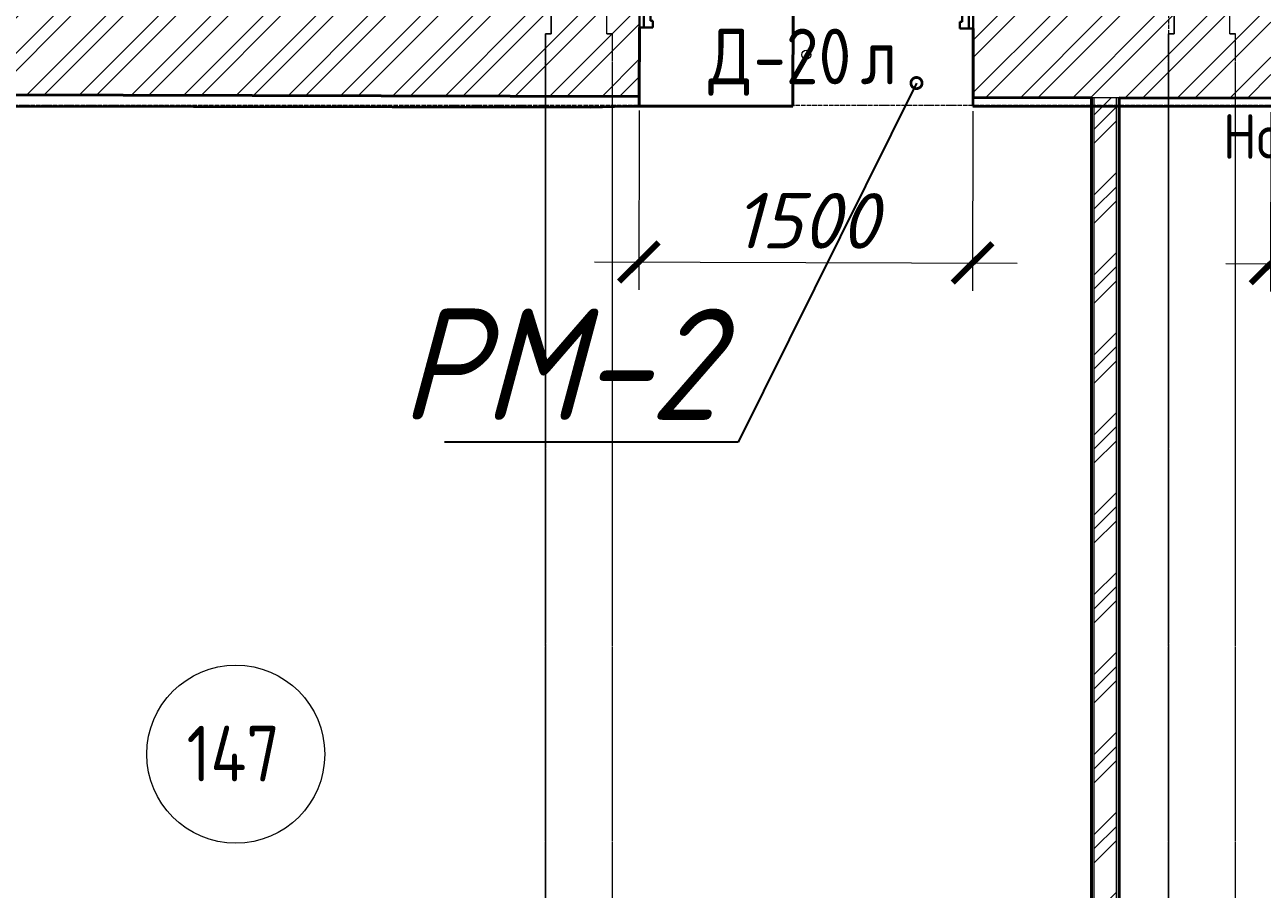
# Model space of a CAD drawing. Header units: millimetres. Extents: x 749182 to 2267578, y 70462 to 311449.
# Drawn here: x 1992087 to 1997650, y 80701 to 84585 of the extents above; entities that cross this region are included whole.
import ezdxf
from ezdxf import colors
from ezdxf.entities.mleader import LeaderData, LeaderLine
from ezdxf.math import Vec2, Vec3

# ---------------------------------------------------------------- set-up
doc = ezdxf.new("R2010")
doc.units = ezdxf.units.MM
for name, pattern in [('ADSK_Линия сетки', [25, 20, -2.5, 0, -2.5]), ('ADSK_Сверху', [4.5, 3, -1.5]), ('осеваяX2', [4, 2.5, -0.5, 0.5, -0.5])]:
    doc.linetypes.add(name, pattern=pattern)
doc.layers.get('Defpoints').update_dxf_attribs({"color": 255})
for name, color, linetype, lineweight in [('Двери', 7, 'Continuous', 20), ('Каркас', 7, 'Continuous', 9), ('Марки дверей', 7, 'Continuous', 20), ('Марки помещений', 7, 'Continuous', 20), ('Оси', 165, 'осеваяX2', 13), ('Размер', 7, 'Continuous', 13), ('размеры', 7, 'Continuous', 9), ('Стены', 184, 'Continuous', 40), ('Стены внутренние', 7, 'Continuous', 18), ('Стены разрез', 7, 'Continuous', 35), ('Стены штриховка', 7, 'Continuous', 18)]:
    doc.layers.add(name, color=color, linetype=linetype, lineweight=lineweight)
doc.styles.add('GOST 2.304_new', font='isocpeur.ttf', dxfattribs={"width": 0.9, "oblique": 15})
doc.styles.add('GOST Common_1', font='GOST_Common.ttf', dxfattribs={"width": 0.9, "height": 250})
doc.styles.add('GOST Common_2', font='GOST_Common.ttf', dxfattribs={"width": 0.9, "height": 200})
doc.styles.add('М2', font='isocpeui.ttf')
doc.dimstyles.new('SPDS 1_100', dxfattribs={"dimscale": 100, "dimtxt": 2.5, "dimasz": 1.77, "dimexe": 1.25, "dimexo": 0.625, "dimtad": 1, "dimdec": 0, "dimrnd": 0.001, "dimzin": 9, "dimtxsty": 'М2', "dimblk": 'ARCHTICK', "dimcen": 2.5, "dimdle": 2, "dimclrt": 256, "dimadec": 0, "dimazin": 2, "dimtfac": 0.75, "dimtdec": 0, "dimtmove": 1, "dimatfit": 3, "dimfxl": 0, "dimtolj": 1, "dimlwd": 9, "dimlwe": 9, "dimarcsym": 0})

# ---------------------------------------------------------------- blocks, each defined once
blk = doc.blocks.new('Существующие стены 1 эт - Существующие стены 1 эт-653793-01 План 1-го этажа маркировочный')
at = {"layer": 'Стены'}
for p, q in [((37321.5, 9064.7), (37319.6, 8602.6)), ((36629.3, 8645.9), (36629.2, 8602.6)), ((37319.6, 8602.6), (36629.2, 8602.6))]:
    blk.add_line(p, q, dxfattribs=at)
at = {"layer": 'Стены разрез'}
for p, q in [((36629.2, 8602.6), (36630.2, 8955.9)), ((38130, 8952), (38128.6, 8602.6)), ((33373.6, 8603.1), (36410.9, 8598.4)), ((36410.9, 8598.4), (36570.9, 8602.6)), ((36570.9, 8602.6), (36629.2, 8602.6)), ((38128.6, 8602.6), (39468.2, 8602.6))]:
    blk.add_line(p, q, dxfattribs=at)
blk = doc.blocks.new('AC_Дверь_Двупольная_Стальная - Д-20л 1500х2200h-2039741-01 План 1-го этажа маркировочный')
at = {"layer": 'Двери', "lineweight": 30}
for p, q in [((700, 1090), (660, 1090)), ((660, 1090), (660, 190)), ((700, 190), (700, 1090)), ((-700, 690), (-660, 690)), ((-700, 190), (-700, 690)), ((-660, 690), (-660, 190)), ((-750, 190), (-730, 190)), ((-750, 120), (-750, 190)), ((-730, 190), (-700, 190)), ((-730, 120), (-730, 190)), ((-730, 190), (-730, 120)), ((-660, 190), (-700, 190)), ((-700, 190), (-700, 150)), ((660, 190), (700, 190)), ((730, 190), (700, 190)), ((700, 190), (700, 150)), ((730, 120), (730, 190)), ((750, 190), (730, 190)), ((730, 190), (730, 120)), ((750, 120), (750, 190)), ((-730, 120), (-750, 120)), ((-690, 120), (-730, 120)), ((-700, 150), (-690, 150)), ((-690, 150), (-690, 120)), ((700, 150), (690, 150)), ((690, 150), (690, 120)), ((690, 120), (730, 120)), ((730, 120), (750, 120))]:
    blk.add_line(p, q, dxfattribs=at)
at = {"layer": 'Двери'}
for centre, radius, start, end in [((700, 190), 900, 90, 180), ((-700, 190), 500, 360, 90)]:
    blk.add_arc(centre, radius, start, end, dxfattribs=at)
blk = doc.blocks.new('ADSK_Марка_Помещение_ОдноЗначение - Номер-247393-01 План 1-го этажа маркировочный')
at = {"layer": 'Марки помещений'}
blk.add_circle((0, 0), 4, dxfattribs=at)
blk = doc.blocks.new('ADSK_Марка_Дверь - Марка типа и комментарии-2020407-01 План 1-го этажа маркировочный')
at = {"layer": 'Марки дверей', "lineweight": 9}
blk.add_circle((0, 0), 0.2, dxfattribs=at)
blk = doc.blocks.new('_ArchTick')
at = {"color": 0, "linetype": 'ByBlock', "const_width": 0.15}
blk.add_lwpolyline([(-0.5, -0.5), (0.5, 0.5)], dxfattribs=at)
blk = doc.blocks.new('*D2918')
at = {"layer": 'Defpoints', "color": 0, "lineweight": 20, "transparency": 16777216}
for p in [(1994849.6, 84262.6), (1996349.6, 84258.6), (1996347.6, 83515.1)]:
    blk.add_point(p, dxfattribs=at)
at = {"layer": 'размеры', "color": 0, "lineweight": 9, "transparency": 16777216}
for p, q in [((1994849.4, 84200.1), (1994847.3, 83394.1)), ((1996349.4, 84196.1), (1996347.3, 83390.1)), ((1994647.6, 83519.6), (1996547.6, 83514.6))]:
    blk.add_line(p, q, dxfattribs=at)
at = {"layer": 'размеры', "color": 0, "lineweight": 9, "transparency": 16777216, "xscale": 177, "yscale": 177, "zscale": 177}
for p, rotation in [((1994847.6, 83519.1), 179.8485505273751), ((1996347.6, 83515.1), 359.8485505273751)]:
    blk.add_blockref('_ArchTick', p, dxfattribs=dict(at, rotation=rotation))
at = {"layer": 'размеры', "lineweight": 20, "transparency": 16777216, "insert": (1995598.1, 83704.6), "char_height": 250, "width": 560.473, "attachment_point": 5, "rotation": 359.8486, "style": 'М2'}
blk.add_mtext('\\A1;1500', dxfattribs=at)
blk = doc.blocks.new('*D2919')
at = {"layer": 'Defpoints', "color": 0, "lineweight": 20, "transparency": 16777216}
for p in [(1997688.6, 84255.1), (1998718.6, 84252.3), (1998716.6, 83508.9)]:
    blk.add_point(p, dxfattribs=at)
at = {"layer": 'размеры', "color": 0, "lineweight": 9, "transparency": 16777216}
for p, q in [((1997688.4, 84192.6), (1997686.3, 83386.6)), ((1998718.4, 84189.8), (1998716.3, 83383.9)), ((1997486.6, 83512.1), (1998916.6, 83508.3))]:
    blk.add_line(p, q, dxfattribs=at)
at = {"layer": 'размеры', "color": 0, "lineweight": 9, "transparency": 16777216, "xscale": 177, "yscale": 177, "zscale": 177}
for p, rotation in [((1997686.6, 83511.6), 179.8485505273751), ((1998716.6, 83508.9), 359.8485505273751)]:
    blk.add_blockref('_ArchTick', p, dxfattribs=dict(at, rotation=rotation))
at = {"layer": 'размеры', "lineweight": 20, "transparency": 16777216, "insert": (1998202.1, 83697.7), "char_height": 250, "width": 560.473, "attachment_point": 5, "rotation": 359.8486, "style": 'М2'}
blk.add_mtext('\\A1;1030', dxfattribs=at)
blk = doc.blocks.new('_DotSmall')
at = {"color": 0, "linetype": 'ByBlock', "lineweight": 35, "const_width": 0.5}
blk.add_lwpolyline([(-0.0625, 0, 1), (0.0625, 0, 1)], format="xyb", close=True, dxfattribs=at)

msp = doc.modelspace()

# ---------------------------------------------------------------- hatches: boundary and pattern name
at = {"layer": 'Стены внутренние', "lineweight": 9}
h = msp.add_hatch(dxfattribs=at)
h.set_pattern_fill('FP_1', color=256, style=0, pattern_type=2)
h.set_pattern_definition([(45, (1958220.23, 75616.62), (-117.8655, 117.8655), []), (45, (1958298.8, 75616.62), (-117.8655, 117.8655), [])])
h.paths.add_polyline_path([(2000344.6702, 84248.0322), (2000340.7973, 84628.0437), (1998719.5708, 84632.3291), (1998719.6649, 84252.3275), (2000340.7973, 84248.0424)])
h.paths.add_polyline_path([(1997688.5699, 84255.053), (1997688.4753, 84635.0546), (1996350.5696, 84638.5911), (1996350.5696, 84258.5898), (1997688.4753, 84255.0533)])
h.paths.add_polyline_path([(1994849.5703, 84262.5573), (1994849.5703, 84642.5587), (1990171.428, 84654.9244), (1990171.5668, 84274.9227), (1993696.9036, 84265.6042)])
h = msp.add_hatch(dxfattribs=at)
h.set_pattern_fill('FP_6', color=256, style=0, pattern_type=2)
h.set_pattern_definition([(45, (1958220.23, 75616.62), (-179.6051, 179.6051), []), (45, (1958283.73, 75616.62), (0, 359.2102), []), (45, (1958156.73, 75616.62), (0, 359.2102), [])])
h.paths.add_polyline_path([(1996893.923, 78313.0968), (1996993.923, 78313.0968), (1996993.923, 84256.8892), (1996893.923, 84257.1535), (1996893.923, 78378.3018)])

# ---------------------------------------------------------------- linework, layer by layer
at = {"layer": 'Каркас', "color": 253, "linetype": 'ADSK_Сверху', "true_color": 0xb2b2b2}
for p, q in [((1994453.7052, 88952.1898), (1994453.7052, 84543.6161)), ((1994703.7052, 84543.6161), (1994703.7052, 88952.1898)), ((1997253.7052, 88389.0634), (1997253.7052, 84543.6161)), ((1997503.7052, 84543.6161), (1997503.7052, 88389.0634)), ((1994453.7052, 84543.6161), (1994428.7052, 84543.6161)), ((1994428.7052, 84543.6161), (1994428.7052, 78156.6386)), ((1994728.7052, 84543.6161), (1994703.7052, 84543.6161)), ((1994728.7052, 78156.6386), (1994728.7052, 84543.6161)), ((1997253.7052, 84543.6161), (1997228.7052, 84543.6161)), ((1997228.7052, 84543.6161), (1997228.7052, 78156.6386)), ((1997528.7052, 84543.6161), (1997503.7052, 84543.6161)), ((1997528.7052, 78156.6386), (1997528.7052, 84543.6161))]:
    msp.add_line(p, q, dxfattribs=at)
at = {"layer": 'Каркас', "color": 253, "linetype": 'ADSK_Сверху', "true_color": 0xaaaaaa}
for p, q in [((1994453.7052, 84543.6161), (1994453.7052, 88952.1898)), ((1994703.7052, 84543.6161), (1994703.7052, 88952.1898)), ((1997253.7052, 84543.6161), (1997253.7052, 88389.0634)), ((1997503.7052, 84543.6161), (1997503.7052, 88389.0634)), ((1994428.7052, 84543.6161), (1994453.7052, 84543.6161)), ((1994428.7052, 78156.6386), (1994428.7052, 84543.6161)), ((1994703.7052, 84543.6161), (1994728.7052, 84543.6161)), ((1994728.7052, 78156.6386), (1994728.7052, 84543.6161)), ((1997228.7052, 84543.6161), (1997253.7052, 84543.6161)), ((1997228.7052, 78156.6386), (1997228.7052, 84543.6161)), ((1997503.7052, 84543.6161), (1997528.7052, 84543.6161)), ((1997528.7052, 78156.6386), (1997528.7052, 84543.6161))]:
    msp.add_line(p, q, dxfattribs=at)
at = {"layer": 'Оси', "linetype": 'ADSK_Линия сетки'}
for p, q in [((1997230.1361, 71313.2448), (1997230.1361, 97285.4199)), ((1947134.001, 84223.407), (2009148.6289, 84223.407))]:
    msp.add_line(p, q, dxfattribs=at)
at = {"layer": 'Стены внутренние', "lineweight": 40}
for p, q in [((1994849.5703, 84262.5573), (1994850.3898, 84572.5563)), ((1996350.3845, 84568.5913), (1996349.5651, 84258.5924)), ((1990170.4236, 84274.9257), (1994849.5703, 84262.5573)), ((1996349.5651, 84258.5924), (1996881.923, 84257.1852)), ((1996881.923, 84257.1852), (1996881.923, 78313.0968)), ((1997005.923, 78313.0968), (1997005.923, 84256.8575)), ((1997005.923, 84256.8575), (1997688.5699, 84255.053))]:
    msp.add_line(p, q, dxfattribs=at)
at = {"layer": 'Стены штриховка'}
for p, q in [((1997005.923, 84256.8575), (1996881.923, 84257.1852)), ((1996883.923, 78313.0968), (1996883.923, 84257.1799)), ((1996893.923, 78313.0968), (1996893.923, 84257.1535)), ((1996993.923, 78313.0968), (1996993.923, 84256.8892)), ((1997003.923, 78313.0968), (1997003.923, 84256.8628))]:
    msp.add_line(p, q, dxfattribs=at)

# ---------------------------------------------------------------- block references
at = {"layer": 'Двери', "rotation": 359.8485505277052}
msp.add_blockref('AC_Дверь_Двупольная_Стальная - Д-20л 1500х2200h-2039741-01 План 1-го этажа маркировочный', (1995600.0699, 84450.5742), dxfattribs=at)
at = {"layer": 'Марки дверей', "xscale": 99.99999999999993, "yscale": 99.99999999999993, "zscale": 99.99999999999993}
msp.add_blockref('ADSK_Марка_Дверь - Марка типа и комментарии-2020407-01 План 1-го этажа маркировочный', (1995600.0699, 84450.5742), dxfattribs=at)
at = {"layer": 'Марки помещений', "xscale": 99.99999999999993, "yscale": 99.99999999999993, "zscale": 99.99999999999993}
msp.add_blockref('ADSK_Марка_Помещение_ОдноЗначение - Номер-247393-01 План 1-го этажа маркировочный', (1993035.9505, 81308.017), dxfattribs=at)
at = {"layer": 'Стены', "color": 243, "true_color": 0xbb5389}
msp.add_blockref('Существующие стены 1 эт - Существующие стены 1 эт-653793-01 План 1-го этажа маркировочный', (1958220.2258, 75616.6187), dxfattribs=at)

# ---------------------------------------------------------------- texts
at = {"layer": 'Defpoints', "color": 2, "lineweight": 9, "insert": (1997472.6411, 84183.3345), "char_height": 200, "width": 815.316187, "attachment_point": 1, "style": 'GOST Common_1'}
msp.add_mtext('Новый', dxfattribs=at)
at = {"layer": 'Марки дверей', "lineweight": 9, "char_height": 250, "attachment_point": 1, "style": 'GOST Common_2'}
for s, insert, width in [('\\fGOST Common|b0|i0|c204|p34|;\\W.9;Д', (1995160.2407, 84567.5873), 245.316375), ('-20', (1995362.6469, 84567.5873), 584.430187), ('\\fGOST Common|b0|i0|c204|p34|;\\W.9;л', (1995844.85, 84567.5873), 194.810062)]:
    msp.add_mtext(s, dxfattribs=dict(at, insert=insert, width=width))
at = {"layer": 'Марки помещений', "lineweight": 9, "insert": (1992814.9933, 81435.7421), "char_height": 250, "width": 548.35425, "attachment_point": 1, "style": 'GOST Common_2'}
msp.add_mtext('147', dxfattribs=at)

# ---------------------------------------------------------------- dimensions: what is measured, and where the dimension line sits
at = {"layer": 'размеры', "lineweight": 20}
for base, p1, p2, picture, middle in [((1996347.5999, 83515.1203), (1994849.5703, 84262.5573), (1996349.5651, 84258.5924), '*D2918', (1995598.0981, 83704.6021)), ((1998716.6011, 83508.8583), (1997688.5699, 84255.053), (1998718.5663, 84252.3304), '*D2919', (1998202.0985, 83697.719))]:
    dim = msp.add_linear_dim(base=base, p1=p1, p2=p2, angle=359.8485505, dimstyle='SPDS 1_100', dxfattribs=at)
    dim.commit()
    dim.dimension.update_dxf_attribs({"geometry": picture, "text_midpoint": middle})

# ---------------------------------------------------------------- leaders
at = {"layer": 'Размер', "color": 20, "ltscale": 20}
ml = msp.add_multileader_mtext('Standard', dxfattribs=at)
ml.set_content('\\A1;РМ-2', color=20, style='GOST 2.304_new')
ml.set_leader_properties()
ml.set_arrow_properties(name='DOTSMALL')
ml.build(insert=Vec2(0, 0))
ml.multileader.update_dxf_attribs({"text_left_attachment_type": 6, "text_right_attachment_type": 6, "dogleg_length": 1, "arrow_head_size": 100})
ctx = ml.context
ctx.base_point, ctx.char_height, ctx.arrow_head_size, ctx.landing_gap_size, ctx.plane_origin = Vec3(1993700.9775, 82710.0054), 500, 100, 0, Vec3(1972036.8576, 225319.2279)
ctx.left_attachment, ctx.right_attachment, ctx.text_align_type = 6, 6, 1
notes = []
notes.append((ctx, [(0, (1, 1, 0), (1995293.9267, 82710.0054), (-1, 0), 20, [(0, [(1996095.4751, 84323.1125)], 0, [])])]))
ctx.mtext.insert, ctx.mtext.rotation, ctx.mtext.width, ctx.mtext.alignment, ctx.mtext.flow_direction = Vec3(1994487.4521, 83310.0054), 6.283185307, 1286.674802, 2, 5
for ctx, leaders in notes:
    for number, flags, end, landing, length, lines in leaders:
        leader = LeaderData()
        leader.index, (leader.has_last_leader_line, leader.has_dogleg_vector, leader.attachment_direction) = number, flags
        leader.last_leader_point, leader.dogleg_vector, leader.dogleg_length = Vec3(end), Vec3(landing), length
        for number, points, colour, breaks in lines:
            line = LeaderLine()
            line.index, line.vertices, line.color, line.breaks = number, Vec3.list(points), colors.encode_raw_color(colour), breaks
            leader.lines.append(line)
        ctx.leaders.append(leader)

doc.saveas('drawing.dxf')
